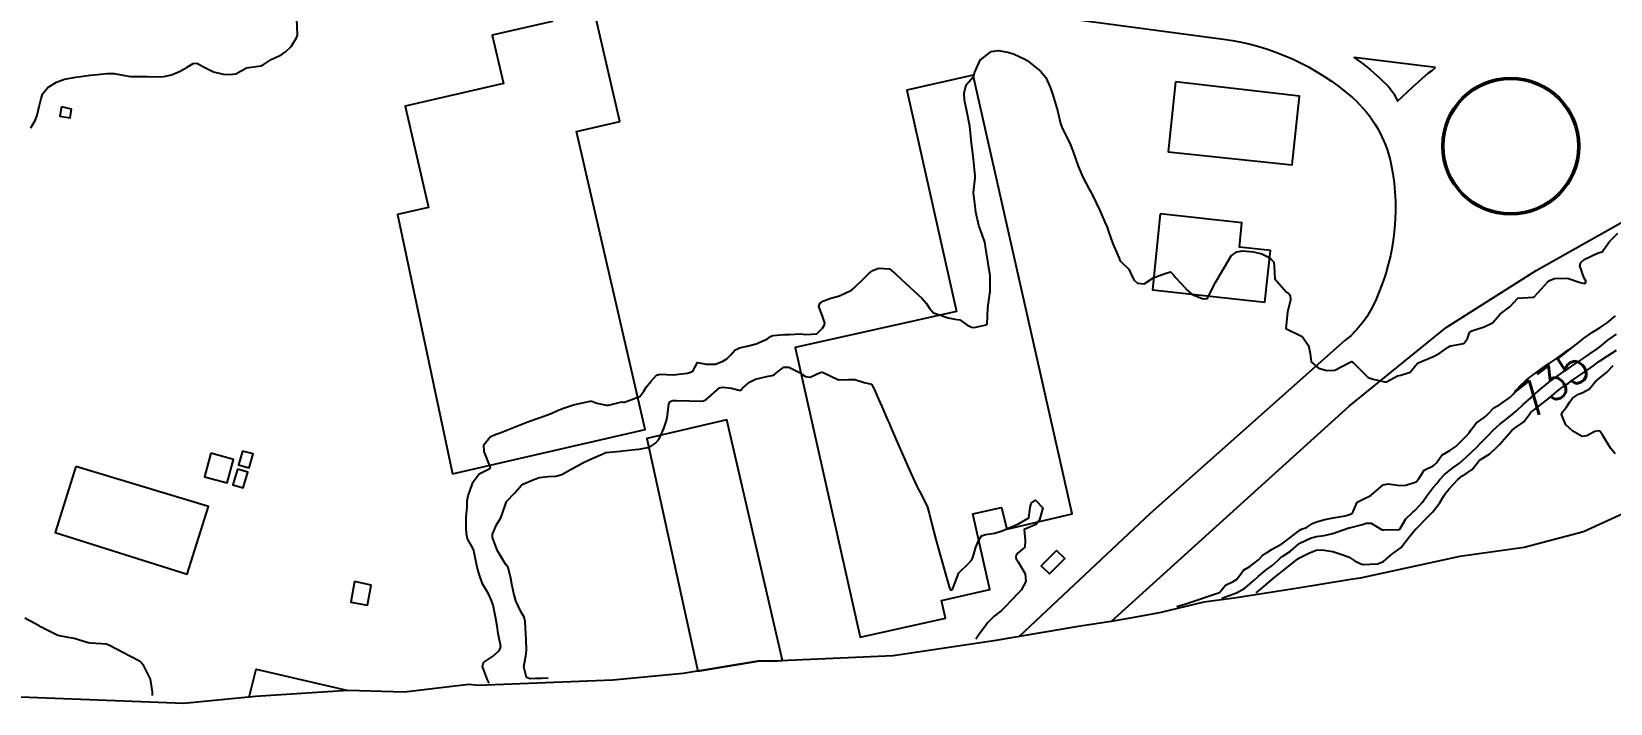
# Model space of a CAD drawing. Header units: metres. Extents: x 307586 to 320046, y 7427249 to 7434250.
# Drawn here: x 314826.7 to 315017.6, y 7431831.3 to 7431912.5 of the extents above; entities that cross this region are included whole.
import ezdxf
from ezdxf.enums import TextEntityAlignment as Align

# ---------------------------------------------------------------- set-up
doc = ezdxf.new("R2010")
doc.units = ezdxf.units.M
doc.header["$MEASUREMENT"] = 0
for name, color, linetype in [('Area', 45, 'Continuous'), ('Area Verde e Lazer', 45, 'Continuous'), ('Cotas', 45, 'Continuous'), ('Curvas de Nivel 1m', 11, 'Continuous'), ('Curvas de Nivel 5m', 15, 'Continuous'), ('Edificações', 30, 'Continuous'), ('Vias Primárias', 230, 'Continuous')]:
    doc.layers.add(name, color=color, linetype=linetype)
doc.styles.add('Style-STANDARD', font='STANDARD.shx')

msp = doc.modelspace()

# ---------------------------------------------------------------- linework, layer by layer
at = {"layer": 'Area'}
msp.add_polyline3d([(315019.64, 7431854.43, 736.86), (315014.36, 7431852.01, 736.78), (315007.19, 7431850.11, 736.78), (314999.4, 7431849.03, 736.76), (314987.33, 7431846.4, 735.83), (314986.22, 7431846.22, 735.95), (314979.83, 7431845.19, 735.54), (314972.09, 7431843.97, 733.61), (314968.44, 7431843.52, 733.68), (314963.09, 7431842.2, 733.72), (314959.54, 7431841.58, 733.77), (314957.23, 7431841.17, 733.78), (314953.23, 7431840.54, 733.69), (314943.07, 7431838.84, 734.14), (314930.89, 7431837, 741.71), (314916.32, 7431836.38, 740.71), (314914.74, 7431836.42, 740.89), (314905.49, 7431834.87, 734.5), (314897, 7431834.06, 734.35), (314880.7, 7431833.43, 747.82), (314879.59, 7431833.53, 741.07), (314871.79, 7431832.62, 732.62), (314864.97, 7431832.83, 732.76), (314853.77, 7431832.08, 732.54), (314845.1, 7431831.26, 732.87), (314823.33, 7431832.09, 731.31)], dxfattribs=at)
at = {"layer": 'Area Verde e Lazer'}
msp.add_circle((315005.55, 7431898.61), 8.11, dxfattribs=at)
msp.add_circle((315005.55, 7431898.61), 8.11, dxfattribs=at)
at = {"layer": 'Curvas de Nivel 1m', "flags": 128}
for points, elevation in [([(314826.61, 7431900.83), (314827.2, 7431901.81), (314827.38, 7431902.38), (314827.63, 7431903.39), (314827.87, 7431904.38), (314828.08, 7431904.96), (314828.67, 7431905.69), (314829.7, 7431906.35), (314830.68, 7431906.72), (314832.05, 7431906.96), (314832.68, 7431907.03), (314833.8, 7431907.19), (314834.68, 7431907.29), (314835.8, 7431907.4), (314836.68, 7431907.39), (314837.75, 7431907.19), (314838.68, 7431907.04), (314839.47, 7431907.03), (314840.68, 7431907.05), (314841.89, 7431907), (314842.68, 7431907.03), (314843.63, 7431907.25), (314844.69, 7431907.69), (314845.51, 7431908.17), (314846.25, 7431908.61), (314846.7, 7431908.63), (314847.66, 7431908.14), (314848.69, 7431907.6), (314849.89, 7431907.32), (314850.68, 7431907.26), (314851.41, 7431907.36), (314852.69, 7431908.08), (314854.44, 7431908.32), (314854.7, 7431908.44), (314855.68, 7431909.07), (314856.72, 7431909.56), (314857.01, 7431909.73), (314857.42, 7431910.02), (314858.08, 7431910.67), (314858.74, 7431911.71), (314858.84, 7431912.01), (314858.77, 7431914.01)], 732), ([(314882.02, 7431833.72), (314881.82, 7431834.1), (314881.23, 7431835.73), (314881.36, 7431836.2), (314881.85, 7431836.54), (314882.55, 7431837.01), (314883.3, 7431837.71), (314883.43, 7431838.14), (314883.14, 7431839.71), (314882.99, 7431840.61), (314882.79, 7431841.71), (314882.51, 7431843.13), (314882.32, 7431843.72), (314881.94, 7431844.49), (314881.23, 7431845.73), (314880.82, 7431846.89), (314880.59, 7431847.73), (314880.22, 7431849.52), (314880.16, 7431849.74), (314880.01, 7431850.09), (314879.4, 7431851.14), (314879.3, 7431851.75), (314879.25, 7431852.54), (314879.25, 7431853.75), (314879.36, 7431855.04), (314879.39, 7431855.75), (314879.49, 7431856.34), (314879.98, 7431857.74), (314880.11, 7431858.06), (314880.83, 7431859.02), (314882.12, 7431859.67), (314882.16, 7431859.68), (314882.19, 7431859.72), (314882.13, 7431859.96), (314881.44, 7431861.73), (314881.38, 7431862.5), (314882.17, 7431863.47), (314882.33, 7431863.56), (314882.68, 7431863.71), (314883.76, 7431864.12), (314884.18, 7431864.28), (314885.18, 7431864.69), (314886.19, 7431865.09), (314886.6, 7431865.25), (314887.7, 7431865.65), (314888.06, 7431865.78), (314888.2, 7431865.83), (314889.52, 7431866.32), (314890.21, 7431866.62), (314890.9, 7431866.92), (314892.22, 7431867.37), (314892.41, 7431867.41), (314893.3, 7431867.59), (314894.05, 7431867.76), (314894.23, 7431867.8), (314894.43, 7431867.78), (314895.04, 7431867.57), (314896.22, 7431867.3), (314896.46, 7431867.3), (314897.41, 7431867.54), (314898.06, 7431867.7), (314898.22, 7431867.69), (314898.38, 7431867.69), (314900.23, 7431868.34), (314900.72, 7431869.02), (314901.02, 7431869.49), (314901.56, 7431870.18), (314902.26, 7431870.93), (314902.68, 7431871.05), (314904.26, 7431870.99), (314906.01, 7431871.18), (314906.26, 7431871.27), (314906.38, 7431871.31), (314906.65, 7431871.43), (314907.24, 7431872.46), (314908.28, 7431872.28), (314909.39, 7431872.28), (314910.28, 7431872.61), (314910.76, 7431872.91), (314911.22, 7431873.37), (314911.72, 7431873.94), (314912.3, 7431874.23), (314913.21, 7431874.44), (314914.31, 7431874.71), (314915.68, 7431875.32), (314916.03, 7431875.6), (314916.32, 7431875.74), (314917.77, 7431875.84), (314918.32, 7431875.86), (314919.67, 7431875.93), (314920.32, 7431875.87), (314921.64, 7431875.93), (314922.33, 7431876.62), (314922.56, 7431877.02), (314922.63, 7431877.24), (314922.35, 7431878.06), (314921.89, 7431879.24), (314922.02, 7431879.59), (314922.37, 7431879.86), (314923.35, 7431880.25), (314924.38, 7431880.51), (314925.84, 7431881.2), (314926.13, 7431881.45), (314926.39, 7431881.73), (314927.15, 7431882.43), (314927.88, 7431883.18), (314928.16, 7431883.43), (314928.42, 7431883.57), (314929.11, 7431883.85), (314930.42, 7431883.77), (314931.2, 7431883.13), (314932.4, 7431882.03), (314933.38, 7431881.11), (314934.37, 7431880.19), (314934.89, 7431879.61), (314935.22, 7431879.09), (314935.77, 7431878.49), (314936.35, 7431878.25), (314937.53, 7431877.88), (314938.35, 7431877.7), (314938.92, 7431877.61), (314939.79, 7431877.03), (314940.34, 7431876.73), (314940.68, 7431876.68), (314942.14, 7431877), (314942.25, 7431877.1), (314942.31, 7431879), (314942.31, 7431879.05), (314942.37, 7431879.39), (314942.58, 7431880.8), (314942.59, 7431881), (314942.62, 7431882.79), (314942.61, 7431883), (314942.42, 7431884.17), (314942.27, 7431885), (314942.25, 7431885.19), (314941.95, 7431887.01), (314941.67, 7431887.81), (314941.22, 7431889.01), (314940.88, 7431890.64), (314940.83, 7431891.02), (314940.59, 7431892.96), (314940.59, 7431893.02), (314940.8, 7431894.77), (314940.8, 7431895.02), (314940.58, 7431897.03), (314940.34, 7431899.03), (314940.18, 7431900.6), (314940.13, 7431901.03), (314940.04, 7431901.63), (314939.75, 7431903.04), (314939.52, 7431904.19), (314939.45, 7431905.04), (314939.72, 7431906.01), (314940.58, 7431907.03), (314940.63, 7431907.11), (314940.71, 7431907.47), (314941.39, 7431909.02), (314942.73, 7431910.04), (314943.57, 7431910.16), (314944.73, 7431909.97), (314945.51, 7431909.75), (314946.73, 7431909.18), (314947.1, 7431908.95), (314948.71, 7431907.68), (314949.33, 7431906.92), (314949.88, 7431905.73), (314950.13, 7431904.92), (314950.66, 7431903.2), (314950.73, 7431902.98), (314950.74, 7431902.91), (314951.1, 7431901.37), (314951.27, 7431900.9), (314951.9, 7431899.6), (314952.27, 7431898.89), (314952.37, 7431898.65), (314952.59, 7431898.03), (314953, 7431896.88), (314953.24, 7431896.21), (314953.8, 7431894.87), (314954.54, 7431893.51), (314954.77, 7431893.09), (314954.88, 7431892.85), (314955.42, 7431891.75), (314955.87, 7431890.84), (314956.49, 7431889.44), (314956.74, 7431888.83), (314956.87, 7431888.43), (314957.42, 7431886.82), (314958.19, 7431885.06), (314958.3, 7431884.81), (314958.43, 7431884.65), (314959.37, 7431883.75), (314959.83, 7431882.79), (314960.03, 7431882.4), (314960.41, 7431882.06), (314961.21, 7431881.96), (314962.41, 7431882.76), (314963.88, 7431883.28), (314964.42, 7431883.44), (314964.76, 7431883.08), (314965.02, 7431882.73), (314965.72, 7431882.03), (314966.4, 7431881.25), (314967.04, 7431880.7), (314968.38, 7431880.16), (314968.86, 7431880.21), (314969.13, 7431880.68), (314969.81, 7431882.08), (314970.16, 7431882.66), (314970.42, 7431883.09), (314971.33, 7431884.66), (314971.76, 7431885.34), (314972.45, 7431885.85), (314973.12, 7431885.96), (314974.45, 7431885.86), (314975.45, 7431885.61), (314976.44, 7431885.13), (314976.92, 7431884.59), (314976.96, 7431884.05), (314977.03, 7431882.58), (314978.4, 7431881.02), (314978.66, 7431880.83), (314978.87, 7431880.56), (314978.92, 7431880.03), (314978.57, 7431878.57), (314978.34, 7431876.57), (314980.33, 7431875.59), (314981.08, 7431874.53), (314981.3, 7431873.54), (314981.4, 7431872.53), (314982.29, 7431871.77), (314983.31, 7431871.49), (314984.28, 7431871.56), (314986.04, 7431872.47), (314986.29, 7431872.57), (314986.48, 7431872.47), (314988.28, 7431870.7), (314988.42, 7431870.6), (314988.9, 7431870.44), (314990.27, 7431870.12), (314990.54, 7431870.14), (314991.06, 7431870.41), (314991.84, 7431870.84), (314992.28, 7431870.94), (314993.38, 7431871.29), (314994.29, 7431872.38), (314996.3, 7431873.23), (314997.01, 7431873.64), (314998, 7431874.33), (314998.18, 7431874.46), (314998.32, 7431874.5), (314999.86, 7431874.77), (315000.33, 7431875.36), (315000.57, 7431876.08), (315000.85, 7431876.3), (315002.35, 7431876.79), (315003.34, 7431877.28), (315004.21, 7431878.26), (315004.29, 7431878.34), (315004.36, 7431878.39), (315005.44, 7431879.18), (315006.39, 7431880.23), (315008.25, 7431880.36), (315008.4, 7431880.42), (315009.25, 7431881.36), (315009.98, 7431882.19), (315010.22, 7431882.39), (315010.42, 7431882.47), (315010.85, 7431882.61), (315012.42, 7431882.68), (315013.94, 7431882.14), (315014.41, 7431882.03), (315014.63, 7431882.14), (315014.62, 7431882.34), (315014.42, 7431882.68), (315013.89, 7431884.15), (315014.02, 7431884.56), (315014.44, 7431884.9), (315016.02, 7431885.68), (315016.46, 7431885.81), (315016.68, 7431885.89), (315016.8, 7431886.11), (315017.47, 7431887.1), (315018.48, 7431888.09)], 733), ([(314965.18, 7431842.98), (314966.14, 7431843.26), (314970.33, 7431844.66), (314971.06, 7431845.56), (314971.97, 7431845.98), (314972.39, 7431846.22), (314972.73, 7431846.63), (314973.23, 7431847.38), (314973.99, 7431847.82), (314975.07, 7431848.6), (314975.5, 7431849.1), (314976.02, 7431849.47), (314976.7, 7431849.91), (314977.87, 7431850.57), (314977.98, 7431850.63), (314978.03, 7431850.66), (314978.33, 7431850.86), (314980.05, 7431852.2), (314980.27, 7431852.31), (314980.84, 7431852.53), (314981.59, 7431852.99), (314982.06, 7431853.21), (314983.06, 7431853.51), (314984.06, 7431853.7), (314985.54, 7431853.95), (314986.07, 7431854.09), (314986.33, 7431854.21), (314986.51, 7431854.47), (314986.98, 7431855.57), (314988.1, 7431856.17), (314988.32, 7431856.23), (314988.66, 7431856.44), (314990.12, 7431857.68), (314990.71, 7431857.82), (314992.12, 7431857.62), (314992.85, 7431857.66), (314994.12, 7431858.03), (314994.38, 7431858.38), (314995.07, 7431859.44), (314996.15, 7431859.97), (314996.38, 7431860.12), (314996.57, 7431860.35), (314997.23, 7431861.28), (314998.17, 7431861.85), (314998.9, 7431862.32), (315000.19, 7431863.61), (315000.51, 7431863.97), (315000.74, 7431864.29), (315001.35, 7431865.14), (315002.22, 7431865.75), (315002.52, 7431865.97), (315002.82, 7431866.27), (315003.52, 7431866.98), (315004.23, 7431867.39), (315005.45, 7431868.24), (315005.83, 7431868.65), (315006.26, 7431869.18), (315006.75, 7431869.74), (315007.28, 7431870.22), (315007.83, 7431870.66), (315008.28, 7431870.98), (315009.93, 7431872.19), (315010.14, 7431872.34), (315010.3, 7431872.44), (315011.05, 7431872.93), (315012.31, 7431873.84), (315012.51, 7431873.96), (315012.82, 7431874.15), (315013.68, 7431874.8), (315014.33, 7431875.35), (315015.42, 7431876.12), (315016.35, 7431876.7), (315017.19, 7431877.27), (315018.22, 7431878.09)], 734), ([(314974.78, 7431844.61), (314975.41, 7431845.14), (314975.97, 7431845.65), (314977.08, 7431846.58), (314977.6, 7431846.96), (314977.99, 7431847.27), (314979.58, 7431848.55), (314979.82, 7431848.73), (314980.01, 7431848.86), (314981.12, 7431849.42), (314982.02, 7431849.77), (314982.69, 7431849.84), (314984.02, 7431849.64), (314985.26, 7431849.24), (314986.01, 7431848.94), (314986.74, 7431848.46), (314987.61, 7431848.07), (314989.44, 7431848.15), (314990.15, 7431848.42), (314991.15, 7431849.28), (314992.03, 7431849.91), (314992.3, 7431850.12), (314992.5, 7431850.4), (314993.17, 7431851.26), (314994.05, 7431852.31), (314994.11, 7431852.38), (314995.51, 7431853.8), (314996.05, 7431854.35), (314996.07, 7431854.38), (314996.95, 7431855.48), (314997.45, 7431856.34), (314997.72, 7431856.72), (314998.11, 7431857.18), (314999.17, 7431858.31), (314999.69, 7431858.75), (315000.13, 7431859.03), (315000.88, 7431859.55), (315001.48, 7431860.29), (315001.78, 7431860.66), (315002.16, 7431860.92), (315003.01, 7431861.43), (315003.9, 7431862.26), (315004.03, 7431862.41), (315004.18, 7431862.56), (315005.69, 7431864.24), (315005.95, 7431864.48), (315006.2, 7431864.65), (315007.12, 7431865.31), (315007.8, 7431866.21), (315007.99, 7431866.45), (315008.23, 7431866.64), (315010.24, 7431868.18), (315011.32, 7431869.11), (315012.27, 7431869.8), (315012.48, 7431869.94), (315012.77, 7431870.16), (315013.65, 7431870.77), (315014.28, 7431871.19), (315015.61, 7431872.12), (315016, 7431872.41), (315016.3, 7431872.62), (315017.19, 7431873.23), (315018.32, 7431873.95)], 736), ([(314889.15, 7431834.3), (314888.43, 7431834.29), (314887.67, 7431834.27), (314886.98, 7431834.23), (314886.55, 7431834.39), (314886.22, 7431835.67), (314886.48, 7431837.03), (314886.56, 7431837.66), (314886.51, 7431839.03), (314886.47, 7431839.66), (314886.39, 7431841.17), (314886.27, 7431841.67), (314885.91, 7431842.29), (314885.25, 7431843.68), (314884.98, 7431844.72), (314884.79, 7431845.69), (314884.66, 7431846.38), (314884.31, 7431847.7), (314884.17, 7431847.88), (314883.99, 7431848.1), (314883.02, 7431849.71), (314882.43, 7431851.3), (314882.44, 7431851.72), (314882.91, 7431852.84), (314883.43, 7431853.71), (314883.62, 7431854.14), (314884.07, 7431855.55), (314884.16, 7431855.7), (314885.1, 7431856.68), (314885.99, 7431857.67), (314886.1, 7431857.75), (314887.43, 7431858.33), (314888.11, 7431858.56), (314889.17, 7431858.69), (314890.11, 7431858.72), (314890.8, 7431858.93), (314892.04, 7431859.6), (314892.09, 7431859.63), (314892.12, 7431859.65), (314893.37, 7431860.35), (314894.13, 7431860.71), (314896.05, 7431861.55), (314896.12, 7431861.57), (314896.14, 7431861.58), (314897.92, 7431861.76), (314898.15, 7431861.78), (314899.7, 7431861.96), (314900.15, 7431862), (314901.4, 7431862.24), (314902.16, 7431862.7), (314902.52, 7431863.12), (314902.72, 7431863.47), (314903.17, 7431864.48), (314903.48, 7431865.47), (314903.59, 7431866.08), (314903.74, 7431867.46), (314903.92, 7431867.77), (314904.23, 7431867.86), (314904.65, 7431867.88), (314906.23, 7431867.84), (314907.84, 7431867.8), (314908.23, 7431867.95), (314909.88, 7431869.39), (314910.24, 7431869.5), (314911.33, 7431869.37), (314912.24, 7431869.13), (314912.46, 7431869.14), (314912.68, 7431869.36), (314913.5, 7431870.09), (314914.25, 7431870.47), (314915.77, 7431870.83), (314916.26, 7431870.9), (314916.55, 7431871.02), (314916.85, 7431871.3), (314917.68, 7431871.89), (314918.27, 7431871.9), (314919.57, 7431871.27), (314919.96, 7431870.97), (314920.26, 7431870.79), (314920.84, 7431870.68), (314922.06, 7431871.24), (314922.2, 7431871.3), (314922.26, 7431871.31), (314922.41, 7431871.24), (314924.25, 7431870.38), (314925.46, 7431870.41), (314926.26, 7431870.43), (314927.38, 7431870.05), (314928.25, 7431869.84), (314928.5, 7431869.42), (314928.61, 7431869.16), (314929.11, 7431868.03), (314929.49, 7431867.15), (314930.2, 7431865.54), (314930.38, 7431865.14), (314930.52, 7431864.8), (314931.26, 7431863.13), (314932.14, 7431861.12), (314933.03, 7431859.11), (314933.77, 7431857.44), (314933.94, 7431857.1), (314934.1, 7431856.83), (314935, 7431855.09), (314935.25, 7431854.27), (314935.5, 7431853.08), (314936.02, 7431851.07), (314936.6, 7431849.06), (314936.85, 7431848.2), (314937.18, 7431847.06), (314937.67, 7431845.34), (314937.79, 7431845.05), (314937.95, 7431844.94), (314938.04, 7431845.05), (314938.08, 7431845.17), (314938.83, 7431847.04), (314939.99, 7431848.18), (314940.41, 7431848.61), (314940.55, 7431849.01), (314940.88, 7431850.15), (314941.23, 7431851.01), (314941.54, 7431851.51), (314942.04, 7431851.67), (314943.19, 7431851.84), (314944.04, 7431852.12), (314946.05, 7431852.95), (314947.3, 7431853.69), (314947.43, 7431854.94), (314947.55, 7431855.46), (314948.09, 7431855.84), (314948.96, 7431854.92), (314948.58, 7431853.44), (314948.2, 7431852.93), (314948.05, 7431852.83), (314946.71, 7431852.28), (314946.84, 7431850.94), (314946.81, 7431850.16), (314946.01, 7431849.46), (314945.76, 7431849.2), (314945.73, 7431848.95), (314945.77, 7431848.72), (314946, 7431848.36), (314946.82, 7431846.94), (314946.9, 7431846.01), (314946.35, 7431844.95), (314946.16, 7431844.74), (314945.95, 7431844.56), (314944.48, 7431842.97), (314943.93, 7431842.45), (314943.09, 7431841.82), (314942.3, 7431841), (314942.13, 7431840.78), (314941.91, 7431840.47), (314941.26, 7431839.63), (314940.88, 7431839.01)], 734), ([(315018.17, 7431861.44), (315017.6, 7431862.1), (315016.68, 7431863.63), (315016.37, 7431864.11), (315016.2, 7431864.19), (315015.71, 7431864.12), (315014.73, 7431863.6), (315014.19, 7431863.52), (315013.06, 7431864.15), (315012.21, 7431864.94), (315011.69, 7431866.17), (315011.86, 7431866.53), (315012.23, 7431867.04), (315012.68, 7431867.71), (315013.03, 7431868.15), (315013.75, 7431868.64), (315014.25, 7431868.86), (315015.09, 7431869.3), (315015.76, 7431870.12), (315016.28, 7431870.59), (315017.13, 7431871.26), (315017.93, 7431872.09)], 737), ([(314841.33, 7431832.2), (314841.33, 7431832.66), (314841.1, 7431834.21), (314840.3, 7431835.74), (314839.94, 7431836.22), (314839.83, 7431836.31), (314838.58, 7431836.98), (314837.84, 7431837.37), (314836.13, 7431838.27), (314835.85, 7431838.39), (314835.71, 7431838.42), (314833.86, 7431838.54), (314833.56, 7431838.6), (314831.86, 7431839.12), (314830.92, 7431839.28), (314829.87, 7431839.49), (314828.12, 7431840.37), (314827.97, 7431840.46), (314827.88, 7431840.49), (314827.63, 7431840.62), (314825.89, 7431841.55)], 732)]:
    msp.add_lwpolyline(points, dxfattribs=dict(at, elevation=elevation))
at = {"layer": 'Curvas de Nivel 5m', "elevation": 735, "flags": 128}
msp.add_lwpolyline([(314970.63, 7431844), (314972.41, 7431844.64), (314973.38, 7431845.21), (314973.97, 7431845.68), (314974.48, 7431846.11), (314975.02, 7431846.6), (314975.99, 7431847.4), (314976.67, 7431847.91), (314977.42, 7431848.58), (314977.73, 7431848.85), (314978.01, 7431849.05), (314978.9, 7431849.68), (314979.91, 7431850.54), (314980.03, 7431850.63), (314981.33, 7431851.23), (314982.04, 7431851.42), (314983, 7431851.55), (314984.05, 7431851.79), (314985.97, 7431852.47), (314986.05, 7431852.49), (314987.63, 7431852.88), (314988.06, 7431853.03), (314988.67, 7431853.05), (314989.73, 7431852.42), (314989.91, 7431852.28), (314990.05, 7431852.24), (314990.21, 7431852.26), (314992.05, 7431852.3), (314992.12, 7431852.34), (314992.16, 7431852.4), (314992.88, 7431853.57), (314993.7, 7431854.38), (314993.91, 7431854.54), (314994.08, 7431854.68), (314994.87, 7431855.59), (314995.41, 7431856.36), (314996.11, 7431857.3), (314996.6, 7431857.86), (314996.98, 7431858.34), (314997.53, 7431858.94), (314998.14, 7431859.43), (314998.67, 7431859.8), (314999.34, 7431860.31), (315000.16, 7431861.02), (315000.82, 7431861.64), (315001.5, 7431862.29), (315001.83, 7431862.63), (315002.18, 7431862.99), (315002.83, 7431863.63), (315003.43, 7431864.27), (315003.81, 7431864.65), (315004.2, 7431864.98), (315004.91, 7431865.55), (315005.78, 7431866.24), (315006.23, 7431866.61), (315007.06, 7431867.4), (315007.96, 7431868.21), (315008.11, 7431868.35), (315008.25, 7431868.48), (315009.17, 7431869.28), (315010.27, 7431870.18), (315012.29, 7431871.63), (315012.6, 7431871.84), (315013.09, 7431872.15), (315013.81, 7431872.64), (315014.31, 7431872.96), (315015, 7431873.44), (315015.99, 7431874.11), (315016.33, 7431874.37), (315017.28, 7431875.15), (315018.34, 7431875.88)], dxfattribs=at)
at = {"layer": 'Edificações'}
for points in [[(314877.6, 7431859), (314900.91, 7431864.37), (314892.61, 7431900.39), (314897.83, 7431901.6), (314894.09, 7431917.85), (314888.6, 7431918.23), (314889.65, 7431913.7), (314882.41, 7431912.03), (314883.77, 7431906.18), (314871.86, 7431903.43), (314874.68, 7431891.22), (314870.95, 7431890.36)], [(314944.64, 7431852.33), (314952.53, 7431854.17), (314940.57, 7431907.19), (314932.53, 7431905.37), (314938.52, 7431878.65), (314919.05, 7431874.29), (314926.89, 7431839.27), (314937.2, 7431841.58), (314936.72, 7431843.72), (314942.55, 7431845.03), (314940.5, 7431854.19), (314943.97, 7431854.96)], [(314965.01, 7431906.4), (314964.12, 7431897.91), (314979.14, 7431896.35), (314980, 7431904.65)], [(314830.31, 7431903.38), (314830.11, 7431902.24), (314831.36, 7431902.02), (314831.55, 7431903.08)], [(314963.17, 7431890.42), (314962.22, 7431881.25), (314975.81, 7431879.76), (314976.5, 7431885.99), (314972.77, 7431886.4), (314973.03, 7431889.34)], [(314848.37, 7431861.5), (314847.62, 7431858.64), (314850.37, 7431857.92), (314851.12, 7431860.75)], [(314852.19, 7431861.77), (314851.72, 7431860.08), (314853.02, 7431859.72), (314853.5, 7431861.44)], [(314832.05, 7431859.89), (314829.54, 7431851.91), (314845.5, 7431846.88), (314848.08, 7431855.06)], [(314851.62, 7431859.59), (314851.06, 7431857.67), (314852.28, 7431857.31), (314852.84, 7431859.23)], [(314950.63, 7431849.74), (314948.78, 7431847.9), (314949.77, 7431846.91), (314951.64, 7431848.78)], [(314865.75, 7431845.99), (314865.3, 7431843.51), (314867.31, 7431843.15), (314867.75, 7431845.56)]]:
    msp.add_lwpolyline(points, close=True, dxfattribs=at)
for points, elevation in [([(314917.51, 7431836.43), (314910.78, 7431865.53), (314901.11, 7431863.29), (314907.26, 7431835.17), (314914.74, 7431836.42), (314916.32, 7431836.38)], 740.79), ([(314853.03, 7431832.01), (314853.87, 7431835.39), (314864.97, 7431832.83), (314853.77, 7431832.08)], 732.56)]:
    msp.add_lwpolyline(points, close=True, dxfattribs=dict(at, elevation=elevation))
at = {"layer": 'Vias Primárias', "elevation": 731.32}
msp.add_lwpolyline([(314631.62, 7431874.36), (314644.88, 7431917.34), (314649.63, 7431931.71, -0.122781), (314657, 7431943.35, -0.150215), (314668.2, 7431948.96), (314704.51, 7431944.86), (314732.1, 7431941.42), (314757.3, 7431938), (314767.18, 7431936.62), (314795.5, 7431933.21), (314827.43, 7431929.23), (314843.74, 7431927.31), (314888.11, 7431921.97), (314932.07, 7431916.76), (314970.83, 7431911.56, -0.148126), (314986.44, 7431904.44, -0.16448), (314991.1, 7431896.37, -0.166812), (314988.78, 7431879.11, -0.11344), (314985.49, 7431875.12), (314961.95, 7431854.2), (314946.13, 7431839.35)], format="xyb", dxfattribs=at)
msp.add_lwpolyline([(314631.62, 7431874.36), (314644.88, 7431917.34), (314649.63, 7431931.71, -0.122781), (314657, 7431943.35, -0.150215), (314668.2, 7431948.96), (314704.51, 7431944.86), (314732.1, 7431941.42), (314757.3, 7431938), (314767.18, 7431936.62), (314795.5, 7431933.21), (314827.43, 7431929.23), (314843.74, 7431927.31), (314888.11, 7431921.97), (314932.07, 7431916.76), (314970.83, 7431911.56, -0.148126), (314986.44, 7431904.44, -0.16448), (314991.1, 7431896.37, -0.166812), (314988.78, 7431879.11, -0.11344), (314985.49, 7431875.12), (314961.95, 7431854.2), (314946.13, 7431839.35)], format="xyb", dxfattribs=at)
at = {"layer": 'Vias Primárias'}
msp.add_lwpolyline([(314957.23, 7431841.17), (314986.01, 7431867.18), (314997.73, 7431876.69), (315008.61, 7431883.57), (315024.32, 7431892.4), (315032.85, 7431896.52), (315039.6, 7431899.41), (315044.9, 7431900.79), (315057.31, 7431902.63), (315065.5, 7431901.46), (315085.89, 7431903.71), (315090.39, 7431907.03), (315103.56, 7431910.73), (315122.68, 7431917.47), (315140.37, 7431925.61), (315150.69, 7431931.39)], dxfattribs=at)
msp.add_lwpolyline([(314957.23, 7431841.17), (314986.01, 7431867.18), (314997.73, 7431876.69), (315008.61, 7431883.57), (315024.32, 7431892.4), (315032.85, 7431896.52), (315039.6, 7431899.41), (315044.9, 7431900.79), (315057.31, 7431902.63), (315065.5, 7431901.46), (315085.89, 7431903.71), (315090.39, 7431907.03), (315103.56, 7431910.73), (315122.68, 7431917.47), (315140.37, 7431925.61), (315150.69, 7431931.39)], dxfattribs=at)
msp.add_lwpolyline([(314996.46, 7431908.13), (314986.63, 7431909.34), (314987.36, 7431908.79, -0.034931), (314990.51, 7431906.07, -0.100144), (314991.85, 7431904.07), (314993.67, 7431905.76), (314995.61, 7431907.46), (314996.03, 7431907.76)], format="xyb", close=True, dxfattribs=at)
msp.add_lwpolyline([(314996.46, 7431908.13), (314986.63, 7431909.34), (314987.36, 7431908.79, -0.034931), (314990.51, 7431906.07, -0.100144), (314991.85, 7431904.07), (314993.67, 7431905.76), (314995.61, 7431907.46), (314996.03, 7431907.76)], format="xyb", close=True, dxfattribs=at)
msp.add_circle((315005.55, 7431898.61), 8.31, dxfattribs=at)
msp.add_circle((315005.55, 7431898.61), 8.31, dxfattribs=at)

# ---------------------------------------------------------------- texts
at = {"layer": 'Cotas', "style": 'Style-STANDARD'}
msp.add_text('735', height=4, rotation=37.8174, dxfattribs=at).set_placement((315010.59, 7431869.94, 735), align=Align.MIDDLE_CENTER)

doc.saveas('drawing.dxf')
